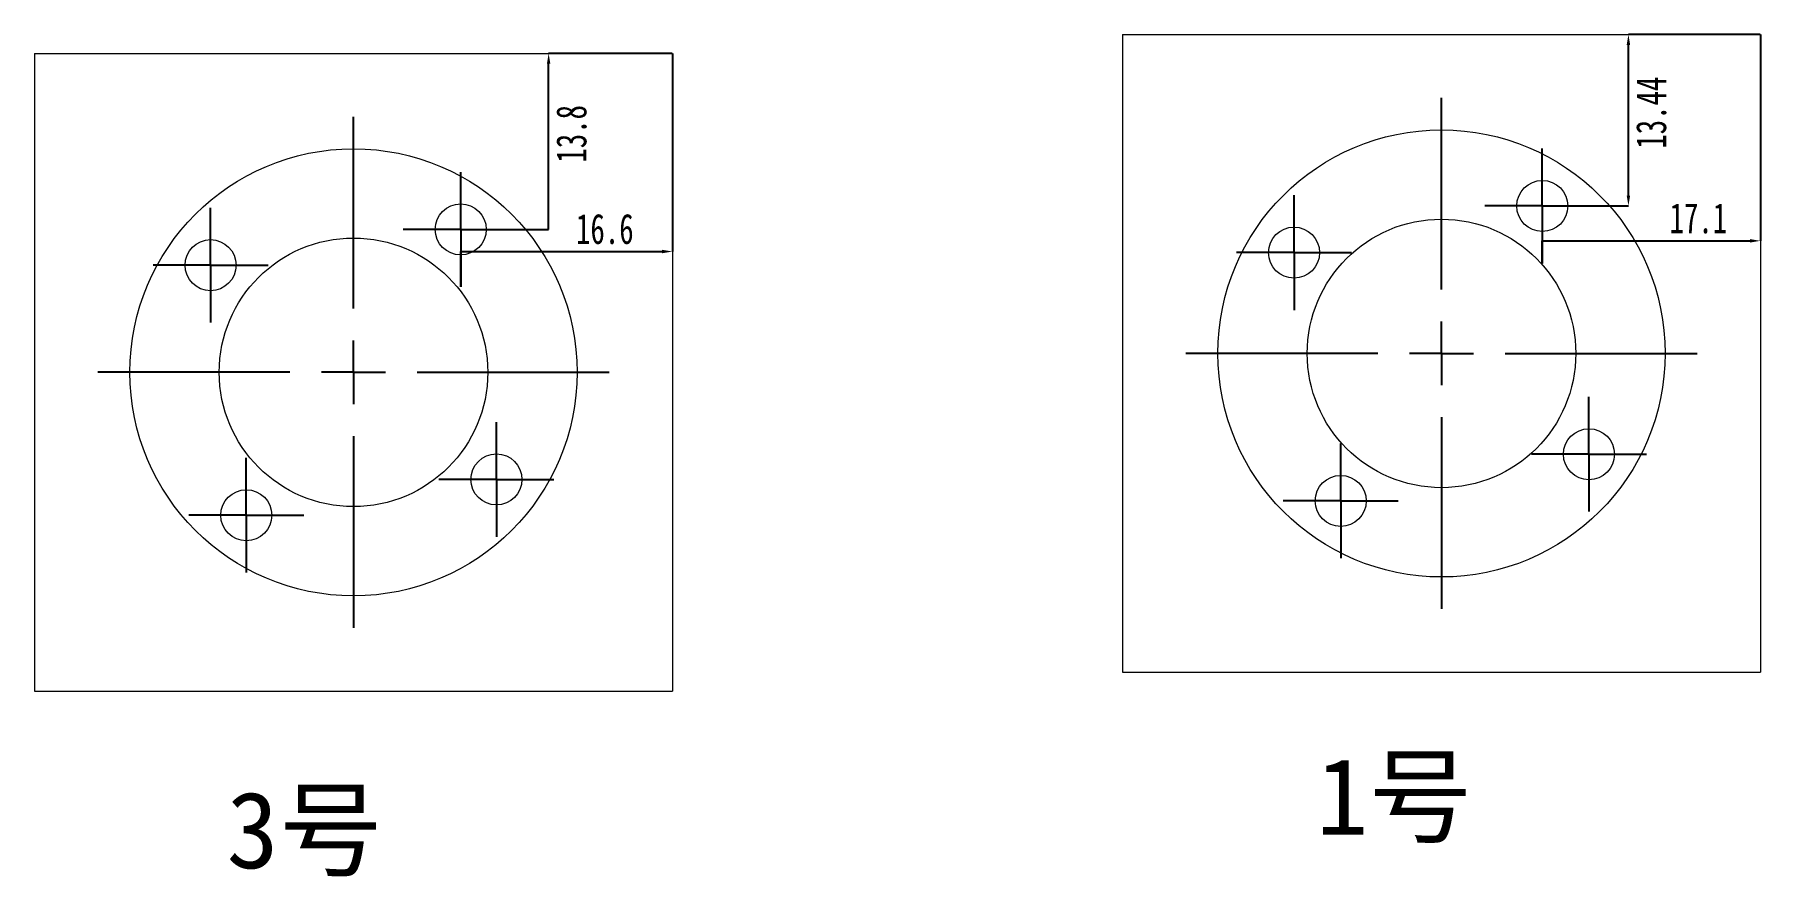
# Model space of a CAD drawing. Header units: millimetres. Extents: x -2368 to 943, y 65 to 769.
# Drawn here: x -817 to -141, y 432 to 762 of the extents above; entities that cross this region are included whole.
import ezdxf

# ---------------------------------------------------------------- set-up
doc = ezdxf.new("R2010")
doc.units = ezdxf.units.MM
doc.header["$PDSIZE"] = -1
doc.layers.add('10', color=7, linetype='Continuous')
doc.styles.add('SLDTEXTSTYLE5', font='TXT', dxfattribs={"width": 0.7})
doc.dimstyles.new('SLDDIMSTYLE0', dxfattribs={"dimtxt": 11.850439, "dimasz": 4.08, "dimexe": 0, "dimexo": 0.0625, "dimgap": 2.96261, "dimtad": 2, "dimlfac": 0.2, "dimrnd": 1e-09, "dimzin": 12, "dimdsep": 46, "dimtxsty": 'SLDTEXTSTYLE5', "dimblk1": 'NONE', "dimsah": 1, "dimcen": 0, "dimadec": 0, "dimazin": 3, "dimtfac": 1, "dimtmove": 0, "dimatfit": 3, "dimldrblk": 'NONE', "dimfxl": 1, "dimfrac": 2, "dimtolj": 1, "dimtzin": 12, "dimarcsym": 0})
doc.dimstyles.new('SLDDIMSTYLE1', dxfattribs={"dimtxt": 11.850439, "dimasz": 4.08, "dimexe": 0, "dimexo": 0.0625, "dimgap": 2.96261, "dimtad": 2, "dimlfac": 0.2, "dimrnd": 1e-09, "dimzin": 12, "dimdsep": 46, "dimtxsty": 'SLDTEXTSTYLE5', "dimsah": 1, "dimcen": 0.09, "dimadec": 0, "dimazin": 3, "dimtfac": 1, "dimtofl": 0, "dimtmove": 0, "dimatfit": 3, "dimfxl": 1, "dimfrac": 2, "dimtolj": 1, "dimtzin": 12, "dimarcsym": 0})

# ---------------------------------------------------------------- blocks, each defined once
blk = doc.blocks.new('*D36')
at = {"layer": '10', "color": 0, "lineweight": -2, "transparency": 16777216}
for p, q in [((-140.79, 761.77), (-140.79, 680.96)), ((-226.29, 672.18), (-226.29, 680.96)), ((-226.29, 680.96), (-144.87, 680.96))]:
    blk.add_line(p, q, dxfattribs=at)
at = {"layer": '10', "color": 0, "transparency": 16777216}
blk.add_solid([(-144.87, 681.64), (-144.87, 680.28), (-140.79, 680.96)], dxfattribs=at)
at = {"layer": 'Defpoints', "color": 0, "transparency": 16777216}
for p in [(-140.79, 761.83), (-140.79, 680.96), (-226.29, 672.12)]:
    blk.add_point(p, dxfattribs=at)
at = {"layer": '10', "color": 0, "transparency": 16777216, "insert": (-165.13, 695.77), "char_height": 11.85, "attachment_point": 2, "style": 'SLDTEXTSTYLE5'}
blk.add_mtext('\\A1;17.1', dxfattribs=at)
blk = doc.blocks.new('_NONE')
blk = doc.blocks.new('*D37')
at = {"layer": '10', "color": 0, "lineweight": -2, "transparency": 16777216}
for p, q in [((-140.85, 761.83), (-192.54, 761.83)), ((-192.54, 698.7), (-192.54, 757.75)), ((-203.73, 694.62), (-192.54, 694.62))]:
    blk.add_line(p, q, dxfattribs=at)
at = {"layer": '10', "color": 0, "transparency": 16777216}
for points in [[(-193.22, 757.75), (-191.86, 757.75), (-192.54, 761.83)], [(-193.22, 698.7), (-191.86, 698.7), (-192.54, 694.62)]]:
    blk.add_solid(points, dxfattribs=at)
at = {"layer": 'Defpoints', "color": 0, "transparency": 16777216}
for p in [(-192.54, 761.83), (-140.79, 761.83), (-203.79, 694.62)]:
    blk.add_point(p, dxfattribs=at)
at = {"layer": '10', "color": 0, "transparency": 16777216, "insert": (-189.58, 731.19), "char_height": 11.85, "attachment_point": 2, "rotation": 90, "style": 'SLDTEXTSTYLE5'}
blk.add_mtext('\\A1;13.44', dxfattribs=at)
blk = doc.blocks.new('SW_CENTERMARKSYMBOL_0')
at = {"layer": '10', "color": 0}
for p, q in [((0, 25), (0, 100.125)), ((0, 0), (0, 12.5)), ((-25, 0), (-100.125, 0)), ((0, 0), (-12.5, 0)), ((0, 0), (0, -12.5)), ((0, 0), (12.5, 0)), ((25, 0), (100.125, 0)), ((0, -25), (0, -100.125))]:
    blk.add_line(p, q, dxfattribs=at)
blk = doc.blocks.new('SW_CENTERMARKSYMBOL_1')
at = {"layer": '10', "color": 0}
for p, q in [((0, 12.5), (0, 22.5)), ((0, 0), (0, 12.5)), ((-12.5, 0), (-22.5, 0)), ((0, 0), (-12.5, 0)), ((0, 0), (0, -12.5)), ((0, 0), (12.5, 0)), ((12.5, 0), (22.5, 0)), ((0, -12.5), (0, -22.5))]:
    blk.add_line(p, q, dxfattribs=at)
blk = doc.blocks.new('SW_CENTERMARKSYMBOL_2')
at = {"layer": '10', "color": 0}
for p, q in [((0, 12.5), (0, 22.5)), ((0, 0), (0, 12.5)), ((-12.5, 0), (-22.5, 0)), ((0, 0), (-12.5, 0)), ((0, 0), (0, -12.5)), ((0, 0), (12.5, 0)), ((12.5, 0), (22.5, 0)), ((0, -12.5), (0, -22.5))]:
    blk.add_line(p, q, dxfattribs=at)
blk = doc.blocks.new('SW_CENTERMARKSYMBOL_3')
at = {"layer": '10', "color": 0}
for p, q in [((0, 12.5), (0, 22.5)), ((0, 0), (0, 12.5)), ((-12.5, 0), (-22.5, 0)), ((0, 0), (-12.5, 0)), ((0, 0), (0, -12.5)), ((0, 0), (12.5, 0)), ((12.5, 0), (22.5, 0)), ((0, -12.5), (0, -22.5))]:
    blk.add_line(p, q, dxfattribs=at)
blk = doc.blocks.new('SW_CENTERMARKSYMBOL_4')
at = {"layer": '10', "color": 0}
for p, q in [((0, 12.5), (0, 22.5)), ((0, 0), (0, 12.5)), ((-12.5, 0), (-22.5, 0)), ((0, 0), (-12.5, 0)), ((0, 0), (0, -12.5)), ((0, 0), (12.5, 0)), ((12.5, 0), (22.5, 0)), ((0, -12.5), (0, -22.5))]:
    blk.add_line(p, q, dxfattribs=at)
blk = doc.blocks.new('SW_CENTERMARKSYMBOL_5')
at = {"layer": '10', "color": 0}
for p, q in [((0, 25), (0, 100.125)), ((0, 0), (0, 12.5)), ((-25, 0), (-100.125, 0)), ((0, 0), (-12.5, 0)), ((0, 0), (0, -12.5)), ((0, 0), (12.5, 0)), ((25, 0), (100.125, 0)), ((0, -25), (0, -100.125))]:
    blk.add_line(p, q, dxfattribs=at)
blk = doc.blocks.new('SW_CENTERMARKSYMBOL_6')
at = {"layer": '10', "color": 0}
for p, q in [((0, 12.5), (0, 22.5)), ((0, 0), (0, 12.5)), ((-12.5, 0), (-22.5, 0)), ((0, 0), (-12.5, 0)), ((0, 0), (0, -12.5)), ((0, 0), (12.5, 0)), ((12.5, 0), (22.5, 0)), ((0, -12.5), (0, -22.5))]:
    blk.add_line(p, q, dxfattribs=at)
blk = doc.blocks.new('SW_CENTERMARKSYMBOL_7')
at = {"layer": '10', "color": 0}
for p, q in [((0, 12.5), (0, 22.5)), ((0, 0), (0, 12.5)), ((-12.5, 0), (-22.5, 0)), ((0, 0), (-12.5, 0)), ((0, 0), (0, -12.5)), ((0, 0), (12.5, 0)), ((12.5, 0), (22.5, 0)), ((0, -12.5), (0, -22.5))]:
    blk.add_line(p, q, dxfattribs=at)
blk = doc.blocks.new('SW_CENTERMARKSYMBOL_8')
at = {"layer": '10', "color": 0}
for p, q in [((0, 12.5), (0, 22.5)), ((0, 0), (0, 12.5)), ((-12.5, 0), (-22.5, 0)), ((0, 0), (-12.5, 0)), ((0, 0), (0, -12.5)), ((0, 0), (12.5, 0)), ((12.5, 0), (22.5, 0)), ((0, -12.5), (0, -22.5))]:
    blk.add_line(p, q, dxfattribs=at)
blk = doc.blocks.new('SW_CENTERMARKSYMBOL_9')
at = {"layer": '10', "color": 0}
for p, q in [((0, 12.5), (0, 22.5)), ((0, 0), (0, 12.5)), ((-12.5, 0), (-22.5, 0)), ((0, 0), (-12.5, 0)), ((0, 0), (0, -12.5)), ((0, 0), (12.5, 0)), ((12.5, 0), (22.5, 0)), ((0, -12.5), (0, -22.5))]:
    blk.add_line(p, q, dxfattribs=at)
blk = doc.blocks.new('*D38')
at = {"layer": '10', "color": 0, "lineweight": -2, "transparency": 16777216}
for p, q in [((-567.14, 754.36), (-567.14, 676.76)), ((-650.14, 662.98), (-650.14, 676.76)), ((-650.14, 676.76), (-571.22, 676.76))]:
    blk.add_line(p, q, dxfattribs=at)
at = {"layer": '10', "color": 0, "transparency": 16777216}
blk.add_solid([(-571.22, 677.44), (-571.22, 676.08), (-567.14, 676.76)], dxfattribs=at)
at = {"layer": 'Defpoints', "color": 0, "transparency": 16777216}
for p in [(-567.14, 754.42), (-567.14, 676.76), (-650.14, 662.92)]:
    blk.add_point(p, dxfattribs=at)
at = {"layer": '10', "color": 0, "transparency": 16777216, "insert": (-593.65, 691.58), "char_height": 11.85, "attachment_point": 2, "style": 'SLDTEXTSTYLE5'}
blk.add_mtext('\\A1;16.6', dxfattribs=at)
blk = doc.blocks.new('*D39')
at = {"layer": '10', "color": 0, "lineweight": -2, "transparency": 16777216}
for p, q in [((-567.21, 754.42), (-615.68, 754.42)), ((-615.68, 685.42), (-615.68, 750.34)), ((-627.58, 685.42), (-615.68, 685.42))]:
    blk.add_line(p, q, dxfattribs=at)
at = {"layer": '10', "color": 0, "transparency": 16777216}
blk.add_solid([(-616.36, 750.34), (-615, 750.34), (-615.68, 754.42)], dxfattribs=at)
at = {"layer": 'Defpoints', "color": 0, "transparency": 16777216}
for p in [(-615.68, 754.42), (-567.14, 754.42), (-627.64, 685.42)]:
    blk.add_point(p, dxfattribs=at)
at = {"layer": '10', "color": 0, "transparency": 16777216, "insert": (-612.72, 722.91), "char_height": 11.85, "attachment_point": 2, "rotation": 90, "style": 'SLDTEXTSTYLE5'}
blk.add_mtext('\\A1;13.8', dxfattribs=at)

msp = doc.modelspace()

# ---------------------------------------------------------------- linework, layer by layer
at = {"color": 7, "linetype": 'Continuous', "lineweight": 15}
for p, q in [((-390.789, 761.829), (-390.789, 511.829)), ((-390.789, 761.829), (-140.789, 761.829)), ((-140.789, 761.829), (-140.789, 511.829)), ((-817.144, 754.418), (-817.144, 504.418)), ((-817.144, 754.418), (-567.144, 754.418)), ((-567.144, 754.418), (-567.144, 504.418)), ((-390.789, 511.829), (-140.789, 511.829)), ((-817.144, 504.418), (-567.144, 504.418))]:
    msp.add_line(p, q, dxfattribs=at)
for centre, radius in [((-265.789, 636.829), 87.625), ((-692.144, 629.418), 87.625), ((-226.289, 694.62), 10), ((-650.144, 685.418), 10), ((-323.579, 676.329), 10), ((-265.789, 636.829), 52.625), ((-748.144, 671.418), 10), ((-692.144, 629.418), 52.625), ((-207.998, 597.329), 10), ((-636.144, 587.418), 10), ((-305.289, 579.039), 10), ((-734.144, 573.418), 10)]:
    msp.add_circle(centre, radius, dxfattribs=at)

# ---------------------------------------------------------------- block references
at = {"layer": '10'}
for name, p in [('SW_CENTERMARKSYMBOL_0', (-265.789, 636.829)), ('SW_CENTERMARKSYMBOL_5', (-265.789, 636.829)), ('SW_CENTERMARKSYMBOL_0', (-692.144, 629.418)), ('SW_CENTERMARKSYMBOL_5', (-692.144, 629.418)), ('SW_CENTERMARKSYMBOL_3', (-226.289, 694.62)), ('SW_CENTERMARKSYMBOL_8', (-226.289, 694.62)), ('SW_CENTERMARKSYMBOL_4', (-650.144, 685.418)), ('SW_CENTERMARKSYMBOL_9', (-650.144, 685.418)), ('SW_CENTERMARKSYMBOL_4', (-323.579, 676.329)), ('SW_CENTERMARKSYMBOL_9', (-323.579, 676.329)), ('SW_CENTERMARKSYMBOL_1', (-748.144, 671.418)), ('SW_CENTERMARKSYMBOL_6', (-748.144, 671.418)), ('SW_CENTERMARKSYMBOL_2', (-207.998, 597.329)), ('SW_CENTERMARKSYMBOL_7', (-207.998, 597.329)), ('SW_CENTERMARKSYMBOL_3', (-636.144, 587.418)), ('SW_CENTERMARKSYMBOL_8', (-636.144, 587.418)), ('SW_CENTERMARKSYMBOL_2', (-734.144, 573.418)), ('SW_CENTERMARKSYMBOL_7', (-734.144, 573.418)), ('SW_CENTERMARKSYMBOL_1', (-305.289, 579.039)), ('SW_CENTERMARKSYMBOL_6', (-305.289, 579.039))]:
    msp.add_blockref(name, p, dxfattribs=at)

# ---------------------------------------------------------------- texts
at = {"char_height": 30, "attachment_point": 1}
for s, insert in [('\\A1;{\\fSimSun|b0|i0|c0|p2;1\\fSimSun|b0|i0|c134|p2;号}', (-314.883, 478.158)), ('\\A1;{\\fSimSun|b0|i0|c134|p2;3号}', (-741.896, 465.041))]:
    msp.add_mtext_dynamic_manual_height_columns(s, width=227.16813, gutter_width=17.5, heights=[0], dxfattribs=dict(at, insert=insert))

# ---------------------------------------------------------------- dimensions: what is measured, and where the dimension line sits
at = {"layer": '10'}
for base, p1, p2, picture, middle in [((-140.789, 680.959), (-226.289, 672.12), (-140.789, 761.829), '*D36', (-165.131, 680.959)), ((-567.144, 676.765), (-650.144, 662.918), (-567.144, 754.418), '*D38', (-593.651, 676.765))]:
    dim = msp.add_linear_dim(base=base, p1=p1, p2=p2, dimstyle='SLDDIMSTYLE0', dxfattribs=at)
    dim.commit()
    dim.dimension.update_dxf_attribs({"geometry": picture, "text_midpoint": middle, "dimtype": 160})
for base, p1, p2, dimstyle, picture, middle in [((-192.54, 761.829), (-203.789, 694.62), (-140.789, 761.829), 'SLDDIMSTYLE1', '*D37', (-192.54, 731.192)), ((-615.681, 754.418), (-627.644, 685.418), (-567.144, 754.418), 'SLDDIMSTYLE0', '*D39', (-615.681, 722.91))]:
    dim = msp.add_linear_dim(base=base, p1=p1, p2=p2, angle=90, dimstyle=dimstyle, dxfattribs=at)
    dim.commit()
    dim.dimension.update_dxf_attribs({"geometry": picture, "text_midpoint": middle, "dimtype": 160})

doc.saveas('drawing.dxf')
